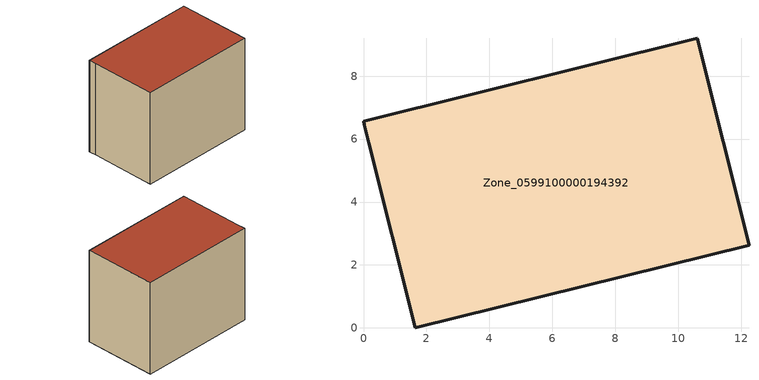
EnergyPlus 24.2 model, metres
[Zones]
Zone_0599100000194392
 floor ground (C_G): 0.17,5.89 0.03,6.45 0,6.57 10.6,9.21 12.25,2.63 1.64,0 z0
 wall outside (C_F): 1.64,0 12.25,2.63 10.6,9.21 0,6.57 0.03,6.45 0.17,5.89 1.64,0 z0:8.81
 roof outside (C_R): 0.03,6.45 0.17,5.89 1.64,0 12.25,2.63 10.6,9.21 0,6.57 z8.81
[BUILDING]
Pand.0599100000194392: North Axis=0; Terrain=City; Loads Convergence Tolerance Value=0.04; Temperature Convergence Tolerance Value=0.4; Solar Distribution=FullExterior; Maximum Number of Warmup Days=25; Minimum Number of Warmup Days=1
[Site:Location]
Rotterdam.The.Hague.AP_ZH_NLD Design_Conditions: Latitude=51.96; Longitude=4.45; Time Zone=1; Elevation=-4.5
[SITE:GROUNDTEMPERATURE:BUILDINGSURFACE]
18, 18, 18, 18, 18, 18, 18, 18, 18, 18, 18, 18
[MATERIAL] Thermal Absorptance=0.9; Solar Absorptance=0.7; Visible Absorptance=0.7
Name | Roughness | Thickness | Conductivity | Density | Specific Heat
G.TI.1946-1964 | MediumSmooth | 0.15 | 1 | 540 | 1210
F.TI.1946-1964 | Rough | 0.3 | 0.857143 | 1920 | 840
R.TI.1946-1964 | MediumRough | 0.2 | 0.277778 | 1500 | 1000
[CONSTRUCTION]
C_G: G.TI.1946-1964
C_F: F.TI.1946-1964
C_R: R.TI.1946-1964
[ZONE]
Zone_0599100000194392: Type=1; Multiplier=1; Ceiling Height=Autocalculate; Volume=Autocalculate; Floor Area=autocalculate; Part of Total Floor Area=Yes
[ZONEINFILTRATION:DESIGNFLOWRATE]
Infil_Zone_0599100000194392: Zone or ZoneList or Space or SpaceList=Zone_0599100000194392; Schedule=AlwaysOn; Design Flow Rate Calculation Method=Flow/Area; Flow Rate per Floor Area=0.003; Constant Term Coefficient=1; Temperature Term Coefficient=0; Velocity Term Coefficient=0; Velocity Squared Term Coefficient=0
[HVACTEMPLATE:ZONE:IDEALLOADSAIRSYSTEM]
Zone_0599100000194392: Maximum Heating Supply Air Temperature=50; Minimum Cooling Supply Air Temperature=13; Maximum Heating Supply Air Humidity Ratio=0.0156; Minimum Cooling Supply Air Humidity Ratio=0.0077; Heating Limit=NoLimit; Cooling Limit=NoLimit; Dehumidification Control Type=ConstantSensibleHeatRatio; Cooling Sensible Heat Ratio=0.7; Dehumidification Setpoint=60; Humidification Control Type=None; Humidification Setpoint=30; Outdoor Air Method=None; Outdoor Air Flow Rate per Person=0.00944; Outdoor Air Flow Rate per Zone Floor Area=0; Outdoor Air Flow Rate per Zone=0; Demand Controlled Ventilation Type=None; Outdoor Air Economizer Type=NoEconomizer; Heat Recovery Type=None; Sensible Heat Recovery Effectiveness=0.7; Latent Heat Recovery Effectiveness=0.65
[ZONECONTROL:THERMOSTAT]
ThermostatControl_Zone_0599100000194392: Zone or ZoneList=Zone_0599100000194392; Control Type Schedule=DualSetpointControlType; Control 1=Thermostat_Zone_0599100000194392; Temperature Difference Between Cutout And Setpoint=0
[THERMOSTATSETPOINT:DUALSETPOINT]
Thermostat_Zone_0599100000194392: Heating Setpoint Temperature Schedule=HeatingSetpoint_Zone_0599100000194392; Cooling Setpoint Temperature Schedule=CoolingSetpoint_Zone_0599100000194392
[SCHEDULE:COMPACT]
HeatingSetpoint_Zone_0599100000194392: Through: 12/31, For: AllDays, Until: 24:00, 21
CoolingSetpoint_Zone_0599100000194392: Through: 12/31, For: AllDays, Until: 24:00, 24
DualSetpointControlType: Through: 12/31, For: AllDays, Until: 24:00, 4
AlwaysOn: Through: 12/31, For: AllDays, Until: 24:00, 1
